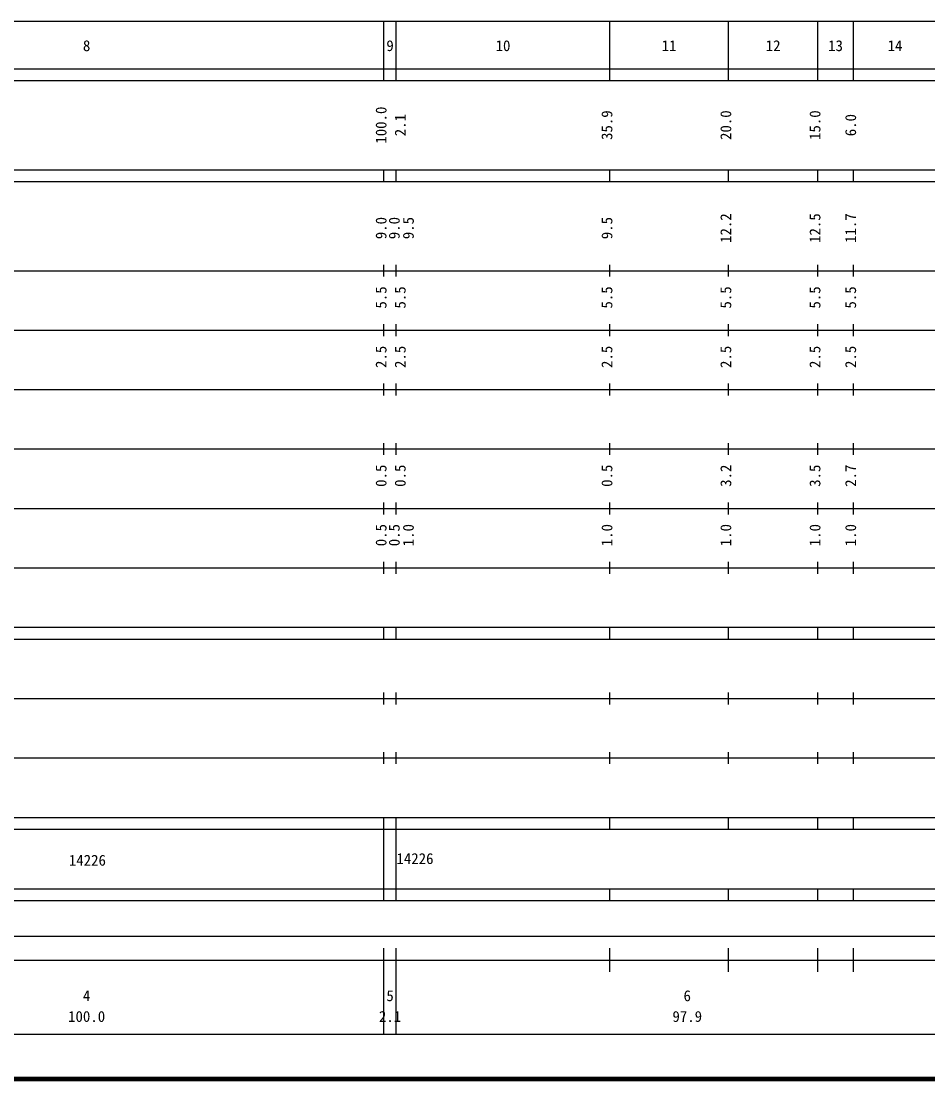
# Model space of a CAD drawing. Units: millimetres on the paper, enlarged 1000 times. Extents: x 40000 to 680000, y 20000 to 380000.
# Drawn here: x 306986 to 459527, y 20000 to 198000 of the extents above; entities that cross this region are included whole.
import ezdxf
from ezdxf.enums import TextEntityAlignment as Align

# ---------------------------------------------------------------- set-up
doc = ezdxf.new("R2010")
doc.units = ezdxf.units.MM
doc.header["$LTSCALE"] = 1000
doc.layers.add('M-TTL', color=7, linetype='Continuous', lineweight=13)
doc.layers.add('M-TTL-BAND', color=7, linetype='Continuous', lineweight=25)
doc.styles.add('ＭＳ ゴシック', font='')
doc.styles.get('ＭＳ ゴシック').set_extended_font_data('MS Gothic')

msp = doc.modelspace()

# ---------------------------------------------------------------- linework, layer by layer
at = {"layer": 'M-TTL', "color": 2, "lineweight": 140}
msp.add_line((40000, 20000), (680000, 20000), dxfattribs=at)
at = {"layer": 'M-TTL-BAND'}
for p, q in [((68000, 198000), (579000, 198000)), ((368000, 188000), (368000, 198000)), ((370100, 188000), (370100, 198000)), ((406000, 188000), (406000, 198000)), ((426000, 188000), (426000, 198000)), ((441000, 188000), (441000, 198000)), ((447000, 188000), (447000, 198000)), ((40000, 190000), (579000, 190000)), ((40000, 188000), (579000, 188000)), ((40000, 173000), (579000, 173000)), ((368000, 171000), (368000, 173000)), ((370100, 171000), (370100, 173000)), ((406000, 171000), (406000, 173000)), ((426000, 171000), (426000, 173000)), ((441000, 171000), (441000, 173000)), ((447000, 171000), (447000, 173000)), ((40000, 171000), (579000, 171000)), ((368000, 155000), (368000, 157000)), ((370100, 155000), (370100, 157000)), ((406000, 155000), (406000, 157000)), ((426000, 155000), (426000, 157000)), ((441000, 155000), (441000, 157000)), ((447000, 155000), (447000, 157000)), ((40000, 156000), (579000, 156000)), ((46000, 146000), (579000, 146000)), ((368000, 145000), (368000, 147000)), ((370100, 145000), (370100, 147000)), ((406000, 145000), (406000, 147000)), ((426000, 145000), (426000, 147000)), ((441000, 145000), (441000, 147000)), ((447000, 145000), (447000, 147000)), ((52000, 136000), (579000, 136000)), ((368000, 135000), (368000, 137000)), ((370100, 135000), (370100, 137000)), ((406000, 135000), (406000, 137000)), ((426000, 135000), (426000, 137000)), ((441000, 135000), (441000, 137000)), ((447000, 135000), (447000, 137000)), ((368000, 125000), (368000, 127000)), ((370100, 125000), (370100, 127000)), ((406000, 125000), (406000, 127000)), ((426000, 125000), (426000, 127000)), ((441000, 125000), (441000, 127000)), ((447000, 125000), (447000, 127000)), ((46000, 126000), (579000, 126000)), ((52000, 116000), (579000, 116000)), ((368000, 115000), (368000, 117000)), ((370100, 115000), (370100, 117000)), ((406000, 115000), (406000, 117000)), ((426000, 115000), (426000, 117000)), ((441000, 115000), (441000, 117000)), ((447000, 115000), (447000, 117000)), ((368000, 105000), (368000, 107000)), ((370100, 105000), (370100, 107000)), ((406000, 105000), (406000, 107000)), ((426000, 105000), (426000, 107000)), ((441000, 105000), (441000, 107000)), ((447000, 105000), (447000, 107000)), ((46000, 106000), (579000, 106000)), ((40000, 96000), (579000, 96000)), ((368000, 94000), (368000, 96000)), ((370100, 94000), (370100, 96000)), ((406000, 94000), (406000, 96000)), ((426000, 94000), (426000, 96000)), ((441000, 94000), (441000, 96000)), ((447000, 94000), (447000, 96000)), ((40000, 94000), (579000, 94000)), ((49000, 84000), (579000, 84000)), ((368000, 83000), (368000, 85000)), ((370100, 83000), (370100, 85000)), ((406000, 83000), (406000, 85000)), ((426000, 83000), (426000, 85000)), ((441000, 83000), (441000, 85000)), ((447000, 83000), (447000, 85000)), ((368000, 73000), (368000, 75000)), ((370100, 73000), (370100, 75000)), ((406000, 73000), (406000, 75000)), ((426000, 73000), (426000, 75000)), ((441000, 73000), (441000, 75000)), ((447000, 73000), (447000, 75000)), ((40000, 74000), (579000, 74000)), ((40000, 64000), (579000, 64000)), ((368000, 62000), (368000, 64000)), ((370100, 62000), (370100, 64000)), ((406000, 62000), (406000, 64000)), ((426000, 62000), (426000, 64000)), ((441000, 62000), (441000, 64000)), ((447000, 62000), (447000, 64000)), ((40000, 62000), (579000, 62000)), ((368000, 52000), (368000, 62000)), ((368000, 52000), (368000, 62000)), ((370100, 52000), (370100, 62000)), ((40000, 52000), (579000, 52000)), ((368000, 50000), (368000, 52000)), ((370100, 50000), (370100, 52000)), ((406000, 50000), (406000, 52000)), ((426000, 50000), (426000, 52000)), ((441000, 50000), (441000, 52000)), ((447000, 50000), (447000, 52000)), ((40000, 50000), (579000, 50000)), ((71000, 44000), (565000, 44000)), ((368000, 27500), (368000, 42000)), ((370100, 27500), (370100, 42000)), ((406000, 38000), (406000, 42000)), ((426000, 38000), (426000, 42000)), ((441000, 38000), (441000, 42000)), ((447000, 38000), (447000, 42000)), ((40000, 40000), (579000, 40000)), ((68000, 27500), (579000, 27500))]:
    msp.add_line(p, q, dxfattribs=at)

# ---------------------------------------------------------------- texts
at = {"layer": 'M-TTL-BAND', "style": 'ＭＳ ゴシック'}
for s, p in [('8', (318000, 192405)), ('9', (369050, 192405)), ('10', (388050, 192405)), ('11', (416000, 192405)), ('12', (433500, 192405)), ('13', (444000, 192405)), ('14', (454000, 192405)), ('4', (318000, 32523)), ('5', (369050, 32523)), ('6', (419050, 32523)), ('100.0', (318000, 29033)), ('2.1', (369050, 29033)), ('97.9', (419050, 29033))]:
    msp.add_text(s, height=1833, dxfattribs=at).set_placement(p, align=Align.BOTTOM_CENTER)
for s, p in [('100.0', (369000, 180500)), ('2.1', (372220, 180500)), ('35.9', (407000, 180500)), ('20.0', (427000, 180500)), ('15.0', (442000, 180500)), ('6.0', (448000, 180500)), ('12.2', (427000, 163174)), ('9.0', (369000, 163174)), ('9.0', (371220, 163174)), ('9.5', (373590, 163174)), ('9.5', (407000, 163174)), ('12.5', (442000, 163174)), ('11.7', (448000, 163174)), ('5.5', (369000, 151500)), ('5.5', (372220, 151500)), ('5.5', (407000, 151500)), ('5.5', (427000, 151500)), ('5.5', (442000, 151500)), ('5.5', (448000, 151500)), ('2.5', (369000, 141500)), ('2.5', (372220, 141500)), ('2.5', (407000, 141500)), ('2.5', (427000, 141500)), ('2.5', (442000, 141500)), ('2.5', (448000, 141500)), ('0.5', (369000, 121500)), ('0.5', (372220, 121500)), ('0.5', (407000, 121500)), ('3.2', (427000, 121500)), ('3.5', (442000, 121500)), ('2.7', (448000, 121500)), ('0.5', (369000, 111500)), ('0.5', (371220, 111500)), ('1.0', (373590, 111500)), ('1.0', (407000, 111500)), ('1.0', (427000, 111500)), ('1.0', (442000, 111500)), ('1.0', (448000, 111500))]:
    msp.add_text(s, height=1833, rotation=90, dxfattribs=at).set_placement(p, align=Align.BOTTOM_CENTER)
for p in [(315015, 55324), (370126, 55604)]:
    msp.add_text('14226', height=1833, dxfattribs=at).set_placement(p, align=Align.BOTTOM_LEFT)

doc.saveas('drawing.dxf')
